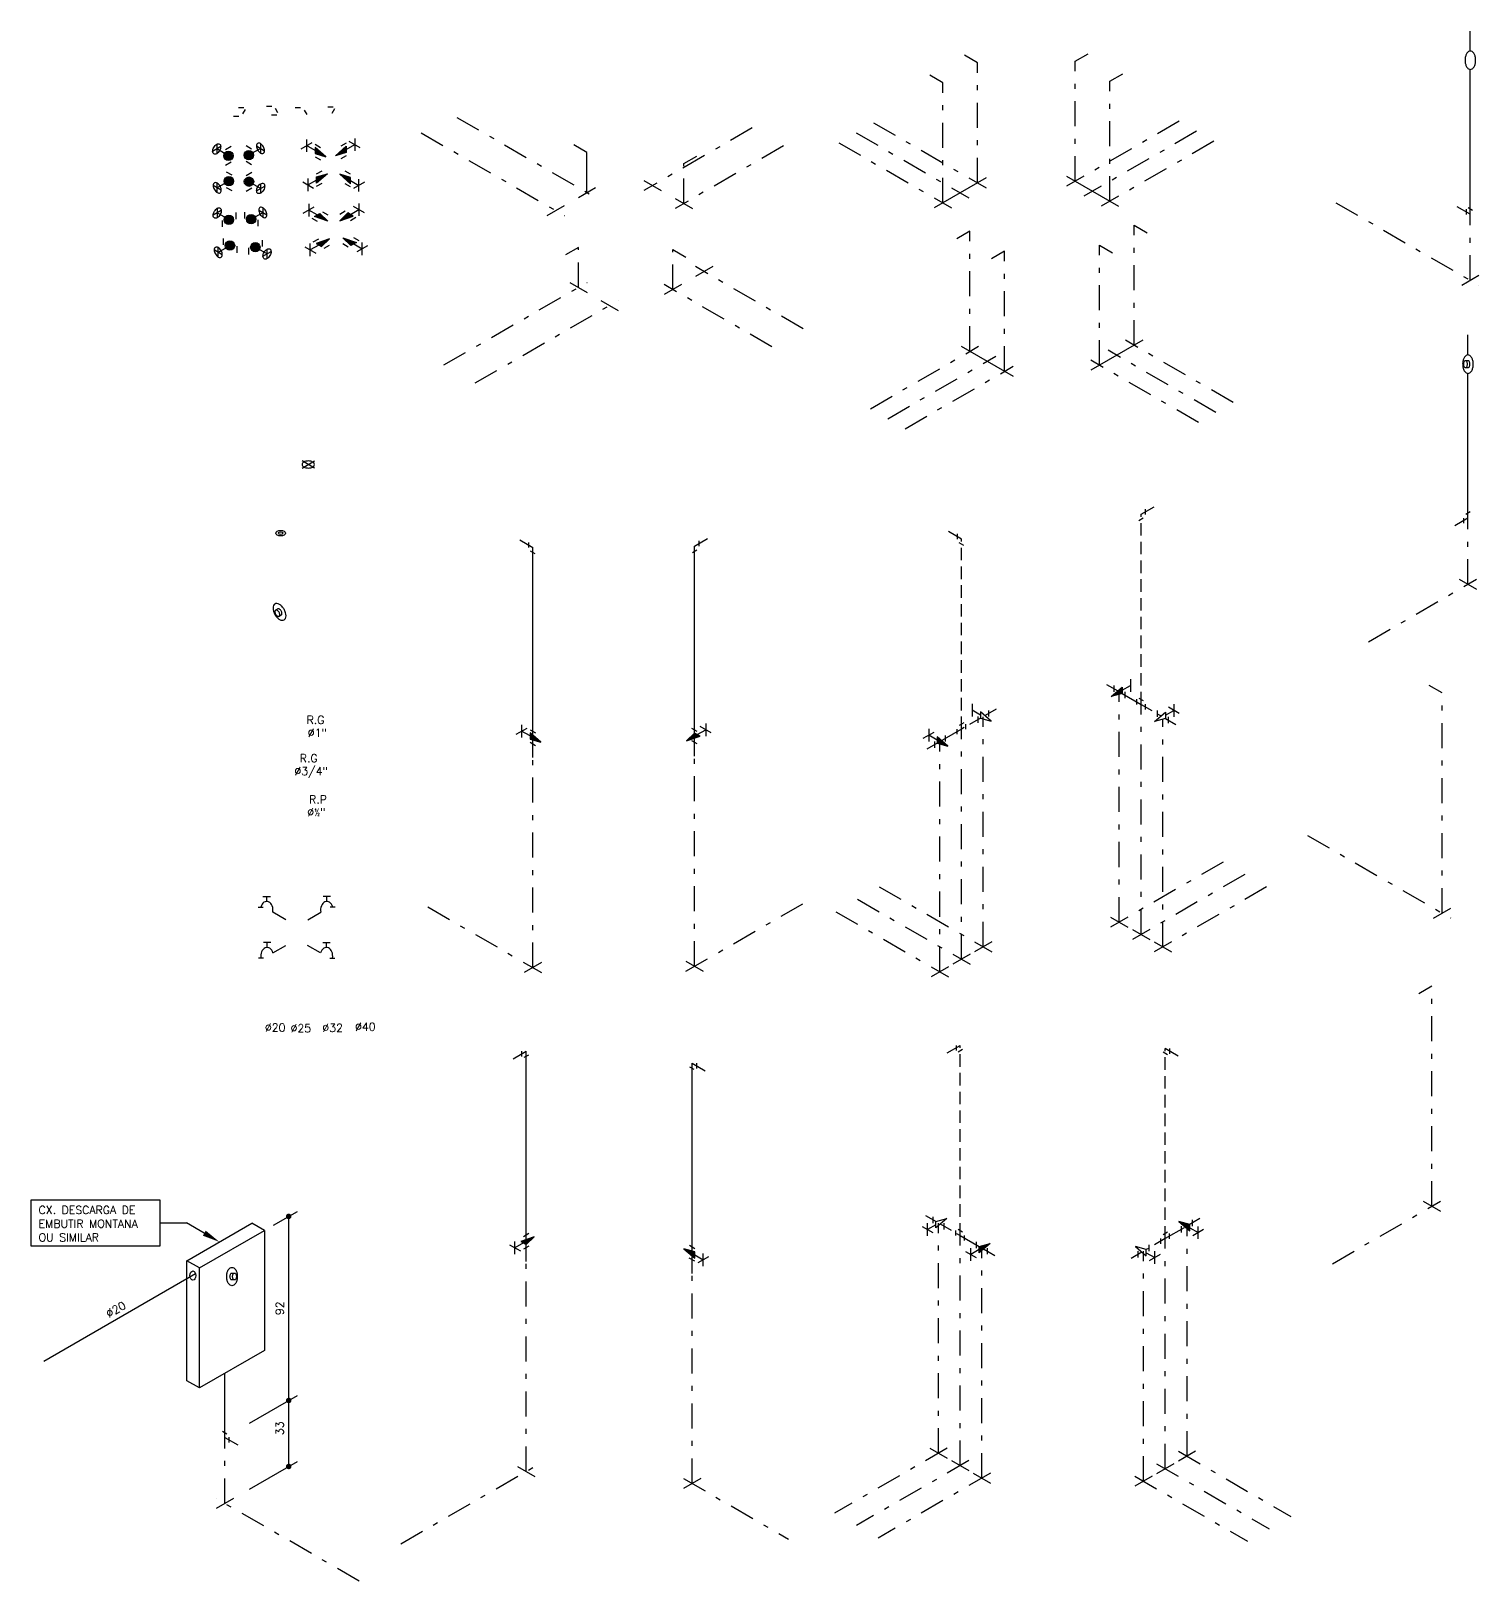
# Model space of a CAD drawing. Extents: x -33.7 to 26.1, y -23.6 to 9.2.
# Drawn here: x -33.65 to -4.71, y -21.79 to 9.2 of the extents above; entities that cross this region are included whole.
import ezdxf

# ---------------------------------------------------------------- set-up
doc = ezdxf.new("R2010")
doc.units = 0
doc.header["$MEASUREMENT"] = 0
doc.linetypes.add('DASHDOT', pattern=[1, 0.5, -0.25, 0, -0.25])
doc.linetypes.add('HIDDEN', pattern=[0.375, 0.25, -0.125])
doc.layers.get('0').update_dxf_attribs({"linetype": 'CONTINUOUS'})
for name, color, linetype in [('1', 1, 'CONTINUOUS'), ('2', 2, 'CONTINUOUS'), ('4', 4, 'CONTINUOUS'), ('5', 5, 'CONTINUOUS'), ('A-02', 2, 'CONTINUOUS'), ('A-03', 3, 'CONTINUOUS'), ('A-05', 5, 'CONTINUOUS'), ('S16', 2, 'CONTINUOUS')]:
    doc.layers.add(name, color=color, linetype=linetype)
doc.styles.add('S16', font='SIMPLEX.SHX', dxfattribs={"height": 0.16})

# ---------------------------------------------------------------- blocks, each defined once
blk = doc.blocks.new('AG18')
at = {"layer": 'A-03'}
for p, q in [((-0.034, 0.06), (-0.078, 0.034)), ((-0.009, -0.085), (0.035, -0.059))]:
    blk.add_line(p, q, dxfattribs=at)
for points in [[(-0.092, -0.053, 0.058752), (-0.047, -0.113, 0.072341), (0, -0.15, 0.106617), (0.054, -0.167, 0.156851), (0.092, -0.159, 0.156851), (0.118, -0.13, 0.106617), (0.13, -0.075, 0.072341), (0.121, -0.015, 0.058752), (0.092, 0.053, 0.058752), (0.047, 0.113, 0.072341), (0, 0.15, 0.106617), (-0.054, 0.167, 0.156851), (-0.092, 0.159, 0.156851), (-0.118, 0.13, 0.106617), (-0.13, 0.075, 0.072341), (-0.121, 0.015, 0.058752)], [(-0.078, -0.045, 0.058752), (-0.061, -0.067, 0.072341), (-0.043, -0.081, 0.106617), (-0.023, -0.088, 0.156851), (-0.009, -0.085, 0.156851), (0.001, -0.074, 0.106617), (0.005, -0.053, 0.072341), (0.002, -0.031, 0.058752), (-0.009, -0.005, 0.058752), (-0.026, 0.017, 0.072341), (-0.043, 0.031, 0.106617), (-0.063, 0.038, 0.156851), (-0.078, 0.035, 0.156851), (-0.088, 0.024, 0.106617), (-0.092, 0.003, 0.072341), (-0.089, -0.019, 0.058752)]]:
    blk.add_lwpolyline(points, format="xyb", close=True, dxfattribs=at)
blk.add_lwpolyline([(0.034, -0.06, 0.005411), (0.034, -0.06, 0.156851), (0.044, -0.049, 0.106617), (0.049, -0.028, 0.072341), (0.045, -0.006, 0.058752), (0.034, 0.02, 0.058752), (0.018, 0.042, 0.072341), (0, 0.056, 0.106617), (-0.02, 0.063, 0.156851), (-0.034, 0.06, 0.00888), (-0.035, 0.059, 0.106617)], format="xyb", dxfattribs=at)
blk = doc.blocks.new('AG17')
at = {"layer": 'A-02'}
for p, q in [((0.125, -0.072), (-0.125, 0.072)), ((-0.125, -0.072), (0.125, 0.072))]:
    blk.add_line(p, q, dxfattribs=at)
at = {"layer": 'A-03'}
blk.add_lwpolyline([(0, 0.071, 0.058752), (-0.049, 0.065, 0.072341), (-0.087, 0.05, 0.106617), (-0.115, 0.025, 0.156851), (-0.122, 0, 0.156851), (-0.115, -0.025, 0.106617), (-0.087, -0.05, 0.072341), (-0.049, -0.065, 0.058752), (0, -0.071, 0.058752), (0.049, -0.065, 0.072341), (0.087, -0.05, 0.106617), (0.115, -0.025, 0.156851), (0.122, 0, 0.156851), (0.115, 0.025, 0.106617), (0.087, 0.05, 0.072341), (0.049, 0.065, 0.058752)], format="xyb", close=True, dxfattribs=at)
blk = doc.blocks.new('VS1')
at = {"layer": '1', "linetype": 'DASHDOT'}
for p, q in [((1.818, 1.05), (-0.346, -0.2)), ((2.442, 0.69), (0.277, -0.56)), ((0.45, -0.46), (0.45, 0.34))]:
    blk.add_line(p, q, dxfattribs=at)
at = {"layer": '1'}
for p, q in [((-0.346, 0), (0, -0.2)), ((0.277, -0.36), (0.624, -0.56))]:
    blk.add_line(p, q, dxfattribs=at)
at = {"layer": '4'}
blk.add_line((0.45, 0.34), (0.71, 0.49), dxfattribs=at)
blk = doc.blocks.new('VS2')
at = {"layer": '1', "linetype": 'DASHDOT'}
for p, q in [((-1.804, 1.762), (0.97, 0.16)), ((-2.515, 1.452), (0.346, -0.2))]:
    blk.add_line(p, q, dxfattribs=at)
at = {"layer": '1'}
for p, q in [((0.797, 0.26), (0.797, 1.06)), ((0.624, 0.16), (0.97, 0.36)), ((0, -0.2), (0.346, 0))]:
    blk.add_line(p, q, dxfattribs=at)
at = {"layer": '4'}
blk.add_line((0.797, 1.06), (0.537, 1.21), dxfattribs=at)
blk = doc.blocks.new('VS4')
at = {"layer": '1', "linetype": 'DASHDOT'}
for p, q in [((-0.797, -0.26), (-0.797, 0.54)), ((1.806, -1.043), (-0.346, 0.2)), ((1.182, -1.403), (-0.97, -0.16))]:
    blk.add_line(p, q, dxfattribs=at)
at = {"layer": '1'}
for p, q in [((0, 0.2), (-0.346, 0)), ((-0.624, -0.16), (-0.97, -0.36))]:
    blk.add_line(p, q, dxfattribs=at)
at = {"layer": '4'}
blk.add_line((-0.797, 0.54), (-0.537, 0.39), dxfattribs=at)
blk = doc.blocks.new('VS3')
at = {"layer": '1', "linetype": 'DASHDOT'}
for p, q in [((-0.45, 0.46), (-0.45, 1.26)), ((-3.137, -1.091), (-0.277, 0.56)), ((-2.513, -1.451), (0.346, 0.2))]:
    blk.add_line(p, q, dxfattribs=at)
at = {"layer": '1'}
for p, q in [((-0.624, 0.56), (-0.277, 0.36)), ((0, 0.2), (0.346, 0))]:
    blk.add_line(p, q, dxfattribs=at)
at = {"layer": '4'}
blk.add_line((-0.45, 1.26), (-0.71, 1.11), dxfattribs=at)
blk = doc.blocks.new('PIA2')
at = {"layer": '1', "linetype": 'DASHDOT'}
for p, q in [((0.173, -0.1), (0.173, 4.3)), ((-2.515, 1.452), (0.346, -0.2))]:
    blk.add_line(p, q, dxfattribs=at)
at = {"layer": '1'}
blk.add_line((0, -0.2), (0.346, 0), dxfattribs=at)
at = {"layer": '4'}
blk.add_line((0.173, 4.3), (-0.087, 4.45), dxfattribs=at)
blk = doc.blocks.new('AG13')
at = {"layer": 'A-02', "color": 1}
blk.add_solid([(-0.099, -0.001), (-0.002, -0.057), (0.144, 0.083)], dxfattribs=at)
at = {"layer": 'A-03'}
for p, q in [((-0.162, 0.031), (-0.054, 0.094)), ((0.162, 0.094), (-0.108, 0)), ((0, -0.062), (0.162, 0.094)), ((-0.33, -0.066), (-0.114, -0.191)), ((-0.222, -0.253), (-0.222, -0.003)), ((-0.108, 0), (0, -0.062)), ((0.054, -0.094), (0.162, -0.031))]:
    blk.add_line(p, q, dxfattribs=at)
at = {"layer": 'A-05'}
blk.add_line((-0.054, -0.031), (-0.222, -0.128), dxfattribs=at)
blk = doc.blocks.new('CHF4')
at = {"layer": '1', "linetype": 'DASHDOT'}
for p, q in [((-0.173, 0.1), (-0.173, 4.3)), ((-0.346, 0.2), (1.754, -1.013)), ((0, 0.2), (-0.346, 0))]:
    blk.add_line(p, q, dxfattribs=at)
at = {"layer": '4'}
for p, q in [((-0.173, 4.3), (-0.173, 8.5)), ((-0.173, 8.5), (0.087, 8.35))]:
    blk.add_line(p, q, dxfattribs=at)
at = {"layer": 'A-03'}
for p, q in [((-0.128, 8.374), (-0.218, 8.426)), ((-0.087, 8.502), (-0.087, 8.398))]:
    blk.add_line(p, q, dxfattribs=at)
at = {"layer": '4', "rotation": 120.0000514290816}
blk.add_blockref('AG13', (-0.173, 4.7), dxfattribs=at)
blk = doc.blocks.new('CHF1')
at = {"layer": '1', "linetype": 'DASHDOT'}
for p, q in [((-0.173, -0.1), (-0.173, 4.1)), ((-0.346, -0.2), (1.989, 1.148))]:
    blk.add_line(p, q, dxfattribs=at)
at = {"layer": '1'}
blk.add_line((-0.346, 0), (0, -0.2), dxfattribs=at)
at = {"layer": '4'}
for p, q in [((-0.173, 8.3), (0.087, 8.45)), ((-0.173, 4.1), (-0.173, 8.3))]:
    blk.add_line(p, q, dxfattribs=at)
at = {"layer": 'A-02', "color": 1}
blk.add_solid([(-0.074, 4.501), (-0.171, 4.557), (-0.318, 4.417)], dxfattribs=at)
at = {"layer": 'A-03'}
for p, q in [((-0.087, 8.402), (-0.087, 8.298)), ((-0.218, 8.174), (-0.128, 8.226)), ((-0.119, 4.594), (-0.227, 4.656)), ((0.157, 4.566), (-0.059, 4.691)), ((0.049, 4.753), (0.049, 4.503)), ((-0.173, 4.562), (-0.336, 4.406)), ((-0.336, 4.406), (-0.065, 4.5)), ((-0.119, 4.344), (-0.227, 4.406)), ((-0.065, 4.5), (-0.173, 4.562))]:
    blk.add_line(p, q, dxfattribs=at)
at = {"layer": 'A-05'}
blk.add_line((-0.119, 4.531), (0.049, 4.628), dxfattribs=at)
blk = doc.blocks.new('V3')
at = {"layer": '1', "linetype": 'DASHDOT'}
for p, q in [((0.173, 0.1), (0.173, 1.42)), ((-1.815, -1.048), (0.346, 0.2))]:
    blk.add_line(p, q, dxfattribs=at)
at = {"layer": '1'}
blk.add_line((0, 0.2), (0.346, 0), dxfattribs=at)
at = {"layer": '4'}
for p, q in [((0.173, 4.684), (0.173, 5.084)), ((0.173, 1.42), (0.173, 4.316)), ((0.173, 1.42), (-0.087, 1.27))]:
    blk.add_line(p, q, dxfattribs=at)
at = {"layer": 'A-03'}
for p, q in [((0.087, 1.318), (0.087, 1.422)), ((0.218, 1.546), (0.128, 1.494))]:
    blk.add_line(p, q, dxfattribs=at)
at = {"layer": '4', "rotation": 330.0001414299807}
blk.add_blockref('AG18', (0.173, 4.5), dxfattribs=at)
blk = doc.blocks.new('V2')
at = {"layer": '1', "linetype": 'DASHDOT'}
for p, q in [((-2.515, 1.452), (0.346, -0.2)), ((0.173, -0.1), (0.173, 1.22))]:
    blk.add_line(p, q, dxfattribs=at)
at = {"layer": '1'}
blk.add_line((0, -0.2), (0.346, 0), dxfattribs=at)
at = {"layer": '4'}
for p, q in [((0.173, 4.484), (0.173, 4.884)), ((0.173, 1.22), (0.173, 4.116)), ((0.173, 1.22), (-0.087, 1.37))]:
    blk.add_line(p, q, dxfattribs=at)
at = {"layer": 'A-03'}
for p, q in [((0.087, 1.322), (0.087, 1.218)), ((0.218, 1.294), (0.128, 1.346))]:
    blk.add_line(p, q, dxfattribs=at)
blk.add_lwpolyline([(0.067, 4.3, 0.058752), (0.076, 4.226, 0.072341), (0.098, 4.17, 0.106617), (0.136, 4.128, 0.156851), (0.173, 4.116, 0.156851), (0.21, 4.128, 0.106617), (0.248, 4.17, 0.072341), (0.271, 4.226, 0.058752), (0.279, 4.3, 0.058752), (0.271, 4.374, 0.072341), (0.248, 4.43, 0.106617), (0.21, 4.472, 0.156851), (0.173, 4.484, 0.156851), (0.136, 4.472, 0.106617), (0.098, 4.43, 0.072341), (0.076, 4.374, 0.058752)], format="xyb", close=True, dxfattribs=at)
blk = doc.blocks.new('CHF3')
at = {"layer": '1', "linetype": 'DASHDOT'}
for p, q in [((0.173, 0.1), (0.173, 4.3)), ((-2.332, -1.346), (0.346, 0.2))]:
    blk.add_line(p, q, dxfattribs=at)
at = {"layer": '1'}
blk.add_line((0, 0.2), (0.346, 0), dxfattribs=at)
at = {"layer": '4'}
for p in [(-0.087, 8.35), (0.173, 4.3)]:
    blk.add_line(p, (0.173, 8.5), dxfattribs=at)
at = {"layer": 'A-02', "color": 1}
blk.add_solid([(0.074, 4.699), (0.171, 4.643), (0.318, 4.783)], dxfattribs=at)
at = {"layer": 'A-03'}
for p, q in [((0.087, 8.398), (0.087, 8.502)), ((0.218, 8.426), (0.128, 8.374)), ((-0.049, 4.447), (-0.049, 4.697)), ((0.336, 4.794), (0.065, 4.7)), ((0.065, 4.7), (0.173, 4.638)), ((0.227, 4.856), (0.119, 4.794)), ((0.173, 4.638), (0.336, 4.794)), ((-0.157, 4.634), (0.059, 4.509)), ((0.227, 4.606), (0.119, 4.544))]:
    blk.add_line(p, q, dxfattribs=at)
at = {"layer": 'A-05'}
blk.add_line((0.119, 4.669), (-0.049, 4.572), dxfattribs=at)
blk = doc.blocks.new('CHF2')
at = {"layer": '1', "linetype": 'DASHDOT'}
for p, q in [((0.173, -0.1), (0.173, 4.1)), ((-1.927, 1.113), (0.346, -0.2)), ((0.346, 0), (0, -0.2))]:
    blk.add_line(p, q, dxfattribs=at)
at = {"layer": '4'}
for p in [(-0.087, 8.45), (0.173, 4.1)]:
    blk.add_line(p, (0.173, 8.3), dxfattribs=at)
at = {"layer": 'A-03'}
for p, q in [((0.087, 8.402), (0.087, 8.298)), ((0.218, 8.174), (0.128, 8.226))]:
    blk.add_line(p, q, dxfattribs=at)
at = {"layer": '4', "rotation": 300.0001285727042}
blk.add_blockref('AG13', (0.173, 4.5), dxfattribs=at)
blk = doc.blocks.new('AG10')
at = {"layer": 'A-03'}
for p, q in [((-0.087, 0.102), (-0.087, -0.002)), ((0.045, 0.074), (-0.045, 0.126)), ((0.045, -0.126), (-0.045, -0.074))]:
    blk.add_line(p, q, dxfattribs=at)
blk = doc.blocks.new('CH4')
at = {"layer": '1', "linetype": 'DASHDOT'}
for p, q in [((-0.173, 0.1), (-0.173, 4.7)), ((0.261, 0.348), (0.261, 4.948)), ((-0.606, -0.15), (-0.606, 4.45)), ((0.088, 0.448), (2.339, -0.852)), ((-0.346, 0.2), (1.905, -1.1)), ((-0.779, -0.05), (1.472, -1.35))]:
    blk.add_line(p, q, dxfattribs=at)
at = {"layer": '1'}
for p, q in [((0.434, 0.448), (0.088, 0.248)), ((0, 0.2), (-0.346, 0)), ((-0.433, -0.05), (-0.779, -0.25))]:
    blk.add_line(p, q, dxfattribs=at)
at = {"layer": '4', "linetype": 'HIDDEN'}
for p, q in [((-0.173, 4.7), (-0.173, 8.5)), ((-0.173, 4.7), (-0.552, 4.481)), ((-0.639, 4.431), (-0.866, 4.3))]:
    blk.add_line(p, q, dxfattribs=at)
at = {"layer": '4'}
for p, q in [((0.087, 8.35), (-0.173, 8.5)), ((0.52, 5.1), (0.292, 4.969)), ((0.206, 4.919), (-0.173, 4.7))]:
    blk.add_line(p, q, dxfattribs=at)
at = {"layer": 'A-02', "color": 1}
blk.add_solid([(0.311, 4.863), (0.311, 4.975), (0.116, 5.032)], dxfattribs=at)
at = {"layer": 'A-03'}
for p, q in [((-0.128, 8.374), (-0.218, 8.426)), ((-0.087, 8.502), (-0.087, 8.398)), ((0.315, 4.98), (0.098, 5.042)), ((0.098, 5.042), (0.315, 4.855)), ((0.315, 4.855), (0.315, 4.98)), ((0.369, 4.948), (0.369, 5.073)), ((0.153, 4.823), (0.153, 4.948)), ((0.591, 4.883), (0.375, 4.758)), ((0.483, 4.695), (0.483, 4.945)), ((-0.552, 4.481), (-0.769, 4.544)), ((-0.769, 4.544), (-0.552, 4.356)), ((-0.714, 4.325), (-0.714, 4.45)), ((-0.552, 4.356), (-0.552, 4.481)), ((-0.498, 4.45), (-0.498, 4.575)), ((-0.276, 4.384), (-0.493, 4.259)), ((-0.384, 4.197), (-0.384, 4.447))]:
    blk.add_line(p, q, dxfattribs=at)
at = {"layer": 'A-05'}
for p, q in [((0.315, 4.917), (0.483, 4.82)), ((-0.552, 4.419), (-0.384, 4.322))]:
    blk.add_line(p, q, dxfattribs=at)
at = {"layer": '4', "rotation": 300.0001285726963}
blk.add_blockref('AG10', (-0.173, 4.7), dxfattribs=at)
blk = doc.blocks.new('CH3')
at = {"layer": '1', "linetype": 'DASHDOT'}
for p, q in [((-0.261, 0.348), (-0.261, 4.948)), ((0.173, 0.1), (0.173, 4.7)), ((0.606, -0.15), (0.606, 4.45)), ((-0.088, 0.448), (-2.339, -0.852)), ((0.346, 0.2), (-1.905, -1.1)), ((0.779, -0.05), (-1.472, -1.35))]:
    blk.add_line(p, q, dxfattribs=at)
at = {"layer": '1'}
for p, q in [((-0.434, 0.448), (-0.088, 0.248)), ((0, 0.2), (0.346, 0)), ((0.433, -0.05), (0.779, -0.25))]:
    blk.add_line(p, q, dxfattribs=at)
at = {"layer": '4'}
for p, q in [((-0.087, 8.35), (0.173, 8.5)), ((-0.52, 5.1), (-0.312, 4.98)), ((0.173, 4.7), (0.552, 4.481)), ((0.639, 4.431), (0.866, 4.3))]:
    blk.add_line(p, q, dxfattribs=at)
at = {"layer": '4', "linetype": 'HIDDEN'}
for p, q in [((0.173, 4.7), (0.173, 8.5)), ((-0.227, 4.931), (0.173, 4.7))]:
    blk.add_line(p, q, dxfattribs=at)
at = {"layer": 'A-02', "color": 1}
blk.add_solid([(0.556, 4.365), (0.556, 4.477), (0.751, 4.533)], dxfattribs=at)
at = {"layer": 'A-03'}
for p, q in [((0.087, 8.502), (0.087, 8.398)), ((0.128, 8.374), (0.218, 8.426)), ((-0.369, 4.948), (-0.369, 5.073)), ((-0.315, 4.98), (-0.098, 5.042)), ((-0.098, 5.042), (-0.315, 4.855)), ((-0.315, 4.855), (-0.315, 4.98)), ((-0.591, 4.883), (-0.375, 4.758)), ((-0.483, 4.695), (-0.483, 4.945)), ((-0.153, 4.823), (-0.153, 4.948)), ((0.276, 4.384), (0.493, 4.259)), ((0.384, 4.197), (0.384, 4.447)), ((0.498, 4.45), (0.498, 4.575)), ((0.552, 4.481), (0.769, 4.544)), ((0.769, 4.544), (0.552, 4.356)), ((0.552, 4.356), (0.552, 4.481)), ((0.714, 4.325), (0.714, 4.45))]:
    blk.add_line(p, q, dxfattribs=at)
at = {"layer": 'A-05'}
for p, q in [((-0.315, 4.917), (-0.483, 4.82)), ((0.552, 4.419), (0.384, 4.322))]:
    blk.add_line(p, q, dxfattribs=at)
at = {"layer": '4', "xscale": -1, "rotation": 59.99987142730377}
blk.add_blockref('AG10', (0.173, 4.7), dxfattribs=at)
blk = doc.blocks.new('CH2')
at = {"layer": '1', "linetype": 'DASHDOT'}
for p, q in [((0.607, 0.148), (0.607, 4.748)), ((0.173, -0.1), (0.173, 4.5)), ((-0.26, -0.35), (-0.26, 4.25)), ((-1.471, 1.348), (0.78, 0.048)), ((-1.905, 1.1), (0.346, -0.2)), ((-2.338, 0.85), (-0.087, -0.45))]:
    blk.add_line(p, q, dxfattribs=at)
at = {"layer": '1'}
for p, q in [((0.346, 0), (0, -0.2)), ((0.78, 0.248), (0.434, 0.048)), ((-0.087, -0.25), (-0.433, -0.45))]:
    blk.add_line(p, q, dxfattribs=at)
at = {"layer": '4'}
for p, q in [((0.173, 8.3), (-0.087, 8.45)), ((0.173, 4.5), (-0.52, 4.1))]:
    blk.add_line(p, q, dxfattribs=at)
at = {"layer": '4', "linetype": 'HIDDEN'}
for p, q in [((0.173, 4.5), (0.173, 8.3)), ((0.552, 4.719), (0.173, 4.5)), ((0.866, 4.9), (0.639, 4.769))]:
    blk.add_line(p, q, dxfattribs=at)
at = {"layer": 'A-02', "color": 1}
blk.add_solid([(-0.31, 4.335), (-0.31, 4.223), (-0.116, 4.167)], dxfattribs=at)
at = {"layer": 'A-03'}
for p, q in [((0.087, 8.402), (0.087, 8.298)), ((0.218, 8.174), (0.128, 8.226)), ((0.384, 5.003), (0.384, 4.753)), ((0.498, 4.75), (0.498, 4.625)), ((0.769, 4.656), (0.552, 4.844)), ((0.552, 4.844), (0.552, 4.719)), ((0.552, 4.719), (0.769, 4.656)), ((0.714, 4.875), (0.714, 4.75)), ((-0.59, 4.316), (-0.374, 4.441)), ((-0.482, 4.503), (-0.482, 4.253)), ((-0.314, 4.344), (-0.314, 4.219)), ((-0.097, 4.156), (-0.314, 4.344)), ((-0.152, 4.375), (-0.152, 4.25)), ((-0.368, 4.25), (-0.368, 4.125)), ((-0.314, 4.219), (-0.097, 4.156))]:
    blk.add_line(p, q, dxfattribs=at)
at = {"layer": 'A-05'}
for p, q in [((0.552, 4.781), (0.384, 4.878)), ((-0.314, 4.281), (-0.482, 4.378))]:
    blk.add_line(p, q, dxfattribs=at)
at = {"layer": '4', "rotation": 300.0001285726963}
blk.add_blockref('AG10', (0.173, 4.5), dxfattribs=at)
blk = doc.blocks.new('CH1')
at = {"layer": '1', "linetype": 'DASHDOT'}
for p, q in [((-0.607, 0.148), (-0.607, 4.748)), ((-0.173, -0.1), (-0.173, 4.5)), ((0.26, -0.35), (0.26, 4.203)), ((1.471, 1.348), (-0.78, 0.048)), ((1.905, 1.1), (-0.346, -0.2)), ((2.338, 0.85), (0.087, -0.45))]:
    blk.add_line(p, q, dxfattribs=at)
at = {"layer": '1'}
for p, q in [((-0.78, 0.248), (-0.434, 0.048)), ((-0.346, 0), (0, -0.2)), ((0.087, -0.25), (0.433, -0.45))]:
    blk.add_line(p, q, dxfattribs=at)
at = {"layer": '4'}
for p, q in [((-0.173, 8.3), (0.087, 8.45)), ((-0.866, 4.9), (-0.639, 4.769)), ((-0.552, 4.719), (-0.173, 4.5)), ((0.314, 4.219), (0.52, 4.1))]:
    blk.add_line(p, q, dxfattribs=at)
at = {"layer": '4', "linetype": 'HIDDEN'}
for q in [(-0.173, 8.3), (0.227, 4.269)]:
    blk.add_line((-0.173, 4.5), q, dxfattribs=at)
at = {"layer": 'A-02', "color": 1}
blk.add_solid([(-0.556, 4.835), (-0.556, 4.723), (-0.751, 4.667)], dxfattribs=at)
at = {"layer": 'A-03'}
for p, q in [((-0.087, 8.402), (-0.087, 8.298)), ((-0.218, 8.174), (-0.128, 8.226)), ((-0.384, 5.003), (-0.384, 4.753)), ((-0.769, 4.656), (-0.552, 4.844)), ((-0.552, 4.719), (-0.769, 4.656)), ((-0.714, 4.875), (-0.714, 4.75)), ((-0.552, 4.844), (-0.552, 4.719)), ((-0.498, 4.75), (-0.498, 4.625)), ((0.097, 4.156), (0.314, 4.344)), ((0.152, 4.375), (0.152, 4.25)), ((0.314, 4.344), (0.314, 4.219)), ((0.59, 4.316), (0.374, 4.441)), ((0.482, 4.503), (0.482, 4.253)), ((0.314, 4.219), (0.097, 4.156)), ((0.368, 4.25), (0.368, 4.125))]:
    blk.add_line(p, q, dxfattribs=at)
at = {"layer": 'A-05'}
for p, q in [((-0.552, 4.781), (-0.384, 4.878)), ((0.314, 4.281), (0.482, 4.378))]:
    blk.add_line(p, q, dxfattribs=at)
at = {"layer": '4', "xscale": -1, "rotation": 59.99987142730377}
blk.add_blockref('AG10', (-0.173, 4.5), dxfattribs=at)
blk = doc.blocks.new('FL')
at = {"layer": '2', "extrusion": (0, 0.816497, 0.57735)}
for radius in [0.0968, 0.0442]:
    blk.add_circle((0, 0), radius, dxfattribs=at)
blk = doc.blocks.new('R1')
at = {"layer": 'S16', "style": 'S16'}
for s, p in [('R.G', (-0.191, 0.063)), ('%%c3/4"', (-0.299, -0.193))]:
    blk.add_text(s, height=0.16, dxfattribs=at).set_placement(p)
blk = doc.blocks.new('R2')
at = {"layer": 'S16', "style": 'S16'}
for s, p in [('R.P', (-0.153, 0.055)), ('%%c½"', (-0.192, -0.201))]:
    blk.add_text(s, height=0.16, dxfattribs=at).set_placement(p)
blk = doc.blocks.new('RG1')
at = {"layer": 'A-03'}
for p, q in [((-0.056, 0.189), (0.056, 0.124)), ((0.153, 0.182), (0.315, 0.088)), ((0.234, 0.229), (0.234, 0.041)), ((-0.056, -0.124), (0.056, -0.189))]:
    blk.add_line(p, q, dxfattribs=at)
at = {"layer": 'A-03', "color": 1, "const_width": 0.0844}
blk.add_lwpolyline([(-0.042, 0, 1), (0.042, 0, 1)], format="xyb", close=True, dxfattribs=at)
at = {"layer": 'A-03'}
blk.add_lwpolyline([(0.291, 0.168, 0.058752), (0.263, 0.205, 0.072341), (0.234, 0.229, 0.106617), (0.2, 0.24, 0.156851), (0.176, 0.234, 0.156851), (0.16, 0.216, 0.106617), (0.153, 0.182, 0.072341), (0.158, 0.144, 0.058752), (0.176, 0.102, 0.058752), (0.204, 0.065, 0.072341), (0.234, 0.041, 0.106617), (0.267, 0.03, 0.156851), (0.291, 0.036, 0.156851), (0.307, 0.054, 0.106617), (0.315, 0.088, 0.072341), (0.309, 0.125, 0.058752)], format="xyb", close=True, dxfattribs=at)
blk.add_circle((0, 0), 0.0938, dxfattribs=at)
at = {"layer": 'A-05'}
blk.add_line((0.063, 0.036), (0.234, 0.135), dxfattribs=at)
blk = doc.blocks.new('RG2')
at = {"layer": 'A-03'}
for p, q in [((-0.153, 0.182), (-0.315, 0.088)), ((-0.234, 0.229), (-0.234, 0.041)), ((-0.056, 0.124), (0.056, 0.189)), ((-0.056, -0.189), (0.056, -0.124))]:
    blk.add_line(p, q, dxfattribs=at)
blk.add_lwpolyline([(-0.291, 0.168, -0.058752), (-0.263, 0.205, -0.072341), (-0.234, 0.229, -0.106617), (-0.2, 0.24, -0.156851), (-0.176, 0.234, -0.156851), (-0.16, 0.216, -0.106617), (-0.153, 0.182, -0.072341), (-0.158, 0.144, -0.058752), (-0.176, 0.102, -0.058752), (-0.204, 0.065, -0.072341), (-0.234, 0.041, -0.106617), (-0.267, 0.03, -0.156851), (-0.291, 0.036, -0.156851), (-0.307, 0.054, -0.106617), (-0.315, 0.088, -0.072341), (-0.309, 0.125, -0.058752)], format="xyb", close=True, dxfattribs=at)
at = {"layer": 'A-03', "color": 1, "const_width": 0.0844}
blk.add_lwpolyline([(-0.042, 0, 1), (0.042, 0, 1)], format="xyb", close=True, dxfattribs=at)
at = {"layer": 'A-03'}
blk.add_circle((0, 0), 0.0938, dxfattribs=at)
at = {"layer": 'A-05'}
blk.add_line((-0.063, 0.036), (-0.234, 0.135), dxfattribs=at)
blk = doc.blocks.new('RG3')
at = {"layer": 'A-03'}
for p, q in [((-0.056, 0.189), (0.056, 0.124)), ((-0.153, -0.182), (-0.315, -0.088)), ((-0.234, -0.229), (-0.234, -0.041)), ((-0.056, -0.124), (0.056, -0.189))]:
    blk.add_line(p, q, dxfattribs=at)
at = {"layer": 'A-03', "color": 1, "const_width": 0.0844}
blk.add_lwpolyline([(-0.042, 0, 1), (0.042, 0, 1)], format="xyb", close=True, dxfattribs=at)
at = {"layer": 'A-03'}
blk.add_lwpolyline([(-0.291, -0.168, 0.058752), (-0.263, -0.205, 0.072341), (-0.234, -0.229, 0.106617), (-0.2, -0.24, 0.156851), (-0.176, -0.234, 0.156851), (-0.16, -0.216, 0.106617), (-0.153, -0.182, 0.072341), (-0.158, -0.144, 0.058752), (-0.176, -0.102, 0.058752), (-0.204, -0.065, 0.072341), (-0.234, -0.041, 0.106617), (-0.267, -0.03, 0.156851), (-0.291, -0.036, 0.156851), (-0.307, -0.054, 0.106617), (-0.315, -0.088, 0.072341), (-0.309, -0.125, 0.058752)], format="xyb", close=True, dxfattribs=at)
blk.add_circle((0, 0), 0.0938, dxfattribs=at)
at = {"layer": 'A-05'}
blk.add_line((-0.063, -0.036), (-0.234, -0.135), dxfattribs=at)
blk = doc.blocks.new('RG4')
at = {"layer": 'A-03'}
for p, q in [((-0.056, 0.124), (0.056, 0.189)), ((-0.056, -0.189), (0.056, -0.124)), ((0.153, -0.182), (0.315, -0.088)), ((0.234, -0.229), (0.234, -0.041))]:
    blk.add_line(p, q, dxfattribs=at)
at = {"layer": 'A-03', "color": 1, "const_width": 0.0844}
blk.add_lwpolyline([(-0.042, 0, 1), (0.042, 0, 1)], format="xyb", close=True, dxfattribs=at)
at = {"layer": 'A-03'}
blk.add_lwpolyline([(0.291, -0.168, -0.058752), (0.263, -0.205, -0.072341), (0.234, -0.229, -0.106617), (0.2, -0.24, -0.156851), (0.176, -0.234, -0.156851), (0.16, -0.216, -0.106617), (0.153, -0.182, -0.072341), (0.158, -0.144, -0.058752), (0.176, -0.102, -0.058752), (0.204, -0.065, -0.072341), (0.234, -0.041, -0.106617), (0.267, -0.03, -0.156851), (0.291, -0.036, -0.156851), (0.307, -0.054, -0.106617), (0.315, -0.088, -0.072341), (0.309, -0.125, -0.058752)], format="xyb", close=True, dxfattribs=at)
blk.add_circle((0, 0), 0.0938, dxfattribs=at)
at = {"layer": 'A-05'}
blk.add_line((0.063, -0.036), (0.234, -0.135), dxfattribs=at)
blk = doc.blocks.new('RG5')
at = {"layer": 'A-03'}
for p, q in [((-0.135, 0.143), (-0.135, 0.013)), ((0.153, 0.182), (0.315, 0.088)), ((0.234, 0.229), (0.234, 0.041)), ((0.135, -0.013), (0.135, -0.143))]:
    blk.add_line(p, q, dxfattribs=at)
at = {"layer": 'A-03', "color": 1, "const_width": 0.0844}
blk.add_lwpolyline([(0.042, 0, -1), (-0.042, 0, -1)], format="xyb", close=True, dxfattribs=at)
at = {"layer": 'A-03'}
blk.add_lwpolyline([(0.291, 0.168, 0.058752), (0.263, 0.205, 0.072341), (0.234, 0.229, 0.106617), (0.2, 0.24, 0.156851), (0.176, 0.234, 0.156851), (0.16, 0.216, 0.106617), (0.153, 0.182, 0.072341), (0.158, 0.144, 0.058752), (0.176, 0.102, 0.058752), (0.204, 0.065, 0.072341), (0.234, 0.041, 0.106617), (0.267, 0.03, 0.156851), (0.291, 0.036, 0.156851), (0.307, 0.054, 0.106617), (0.315, 0.088, 0.072341), (0.309, 0.125, 0.058752)], format="xyb", close=True, dxfattribs=at)
blk.add_circle((0, 0), 0.0938, dxfattribs=at)
at = {"layer": 'A-05'}
blk.add_line((0.063, 0.036), (0.234, 0.135), dxfattribs=at)
blk = doc.blocks.new('RG6')
at = {"layer": 'A-03'}
for p, q in [((-0.153, 0.182), (-0.315, 0.088)), ((-0.234, 0.229), (-0.234, 0.041)), ((0.135, 0.143), (0.135, 0.013)), ((-0.135, -0.013), (-0.135, -0.143))]:
    blk.add_line(p, q, dxfattribs=at)
blk.add_lwpolyline([(-0.291, 0.168, -0.058752), (-0.263, 0.205, -0.072341), (-0.234, 0.229, -0.106617), (-0.2, 0.24, -0.156851), (-0.176, 0.234, -0.156851), (-0.16, 0.216, -0.106617), (-0.153, 0.182, -0.072341), (-0.158, 0.144, -0.058752), (-0.176, 0.102, -0.058752), (-0.204, 0.065, -0.072341), (-0.234, 0.041, -0.106617), (-0.267, 0.03, -0.156851), (-0.291, 0.036, -0.156851), (-0.307, 0.054, -0.106617), (-0.315, 0.088, -0.072341), (-0.309, 0.125, -0.058752)], format="xyb", close=True, dxfattribs=at)
at = {"layer": 'A-03', "color": 1, "const_width": 0.0844}
blk.add_lwpolyline([(0.042, 0, -1), (-0.042, 0, -1)], format="xyb", close=True, dxfattribs=at)
at = {"layer": 'A-03'}
blk.add_circle((0, 0), 0.0938, dxfattribs=at)
at = {"layer": 'A-05'}
blk.add_line((-0.063, 0.036), (-0.234, 0.135), dxfattribs=at)
blk = doc.blocks.new('RG7')
at = {"layer": 'A-03'}
for p, q in [((-0.135, 0.143), (-0.135, 0.013)), ((-0.153, -0.182), (-0.315, -0.088)), ((-0.234, -0.229), (-0.234, -0.041)), ((0.135, -0.013), (0.135, -0.143))]:
    blk.add_line(p, q, dxfattribs=at)
at = {"layer": 'A-03', "color": 1, "const_width": 0.0844}
blk.add_lwpolyline([(0.042, 0, -1), (-0.042, 0, -1)], format="xyb", close=True, dxfattribs=at)
at = {"layer": 'A-03'}
blk.add_lwpolyline([(-0.291, -0.168, 0.058752), (-0.263, -0.205, 0.072341), (-0.234, -0.229, 0.106617), (-0.2, -0.24, 0.156851), (-0.176, -0.234, 0.156851), (-0.16, -0.216, 0.106617), (-0.153, -0.182, 0.072341), (-0.158, -0.144, 0.058752), (-0.176, -0.102, 0.058752), (-0.204, -0.065, 0.072341), (-0.234, -0.041, 0.106617), (-0.267, -0.03, 0.156851), (-0.291, -0.036, 0.156851), (-0.307, -0.054, 0.106617), (-0.315, -0.088, 0.072341), (-0.309, -0.125, 0.058752)], format="xyb", close=True, dxfattribs=at)
blk.add_circle((0, 0), 0.0938, dxfattribs=at)
at = {"layer": 'A-05'}
blk.add_line((-0.063, -0.036), (-0.234, -0.135), dxfattribs=at)
blk = doc.blocks.new('RG8')
at = {"layer": 'A-03'}
for p, q in [((0.135, 0.143), (0.135, 0.013)), ((-0.135, -0.013), (-0.135, -0.143)), ((0.153, -0.182), (0.315, -0.088)), ((0.234, -0.229), (0.234, -0.041))]:
    blk.add_line(p, q, dxfattribs=at)
at = {"layer": 'A-03', "color": 1, "const_width": 0.0844}
blk.add_lwpolyline([(0.042, 0, -1), (-0.042, 0, -1)], format="xyb", close=True, dxfattribs=at)
at = {"layer": 'A-03'}
blk.add_lwpolyline([(0.291, -0.168, -0.058752), (0.263, -0.205, -0.072341), (0.234, -0.229, -0.106617), (0.2, -0.24, -0.156851), (0.176, -0.234, -0.156851), (0.16, -0.216, -0.106617), (0.153, -0.182, -0.072341), (0.158, -0.144, -0.058752), (0.176, -0.102, -0.058752), (0.204, -0.065, -0.072341), (0.234, -0.041, -0.106617), (0.267, -0.03, -0.156851), (0.291, -0.036, -0.156851), (0.307, -0.054, -0.106617), (0.315, -0.088, -0.072341), (0.309, -0.125, -0.058752)], format="xyb", close=True, dxfattribs=at)
blk.add_circle((0, 0), 0.0938, dxfattribs=at)
at = {"layer": 'A-05'}
blk.add_line((0.063, -0.036), (0.234, -0.135), dxfattribs=at)
blk = doc.blocks.new('RP1')
at = {"layer": 'A-02', "color": 1}
blk.add_solid([(0.051, 0.085), (0.051, -0.027), (-0.144, -0.083)], dxfattribs=at)
at = {"layer": 'A-03'}
for p, q in [((-0.162, -0.094), (0.054, 0.094)), ((0.054, 0.156), (-0.054, 0.094)), ((0.054, 0.094), (0.054, -0.031)), ((0.33, 0.066), (0.114, 0.191)), ((0.222, 0.253), (0.222, 0.003)), ((0.054, -0.031), (-0.162, -0.094)), ((0.054, -0.094), (-0.054, -0.156))]:
    blk.add_line(p, q, dxfattribs=at)
at = {"layer": 'A-05'}
blk.add_line((0.054, 0.031), (0.222, 0.128), dxfattribs=at)
blk = doc.blocks.new('RP2')
at = {"layer": 'A-02', "color": 1}
blk.add_solid([(-0.051, 0.085), (-0.051, -0.027), (0.144, -0.083)], dxfattribs=at)
at = {"layer": 'A-03'}
for p, q in [((-0.33, 0.066), (-0.114, 0.191)), ((-0.222, 0.253), (-0.222, 0.003)), ((-0.054, 0.156), (0.054, 0.094)), ((-0.054, 0.094), (-0.054, -0.031)), ((0.162, -0.094), (-0.054, 0.094)), ((-0.054, -0.031), (0.162, -0.094)), ((-0.054, -0.094), (0.054, -0.156))]:
    blk.add_line(p, q, dxfattribs=at)
at = {"layer": 'A-05'}
blk.add_line((-0.054, 0.031), (-0.222, 0.128), dxfattribs=at)
blk = doc.blocks.new('RP3')
at = {"layer": 'A-02', "color": 1}
blk.add_solid([(-0.051, -0.085), (-0.051, 0.027), (0.144, 0.083)], dxfattribs=at)
at = {"layer": 'A-03'}
for p, q in [((-0.054, 0.094), (0.054, 0.156)), ((-0.054, 0.031), (0.162, 0.094)), ((0.162, 0.094), (-0.054, -0.094)), ((-0.054, -0.094), (-0.054, 0.031)), ((-0.33, -0.066), (-0.114, -0.191)), ((-0.222, -0.253), (-0.222, -0.003)), ((-0.054, -0.156), (0.054, -0.094))]:
    blk.add_line(p, q, dxfattribs=at)
at = {"layer": 'A-05'}
blk.add_line((-0.054, -0.031), (-0.222, -0.128), dxfattribs=at)
blk = doc.blocks.new('RP4')
at = {"layer": 'A-02', "color": 1}
blk.add_solid([(0.051, -0.085), (0.051, 0.027), (-0.144, 0.083)], dxfattribs=at)
at = {"layer": 'A-03'}
for p, q in [((0.054, 0.031), (-0.162, 0.094)), ((-0.162, 0.094), (0.054, -0.094)), ((0.054, 0.094), (-0.054, 0.156)), ((0.054, -0.094), (0.054, 0.031)), ((0.054, -0.156), (-0.054, -0.094)), ((0.33, -0.066), (0.114, -0.191)), ((0.222, -0.253), (0.222, -0.003))]:
    blk.add_line(p, q, dxfattribs=at)
at = {"layer": 'A-05'}
blk.add_line((0.054, -0.031), (0.222, -0.128), dxfattribs=at)
blk = doc.blocks.new('RP5')
at = {"layer": 'A-02', "color": 1}
blk.add_solid([(0.099, 0.001), (0.002, 0.057), (-0.144, -0.083)], dxfattribs=at)
at = {"layer": 'A-03'}
for p, q in [((-0.054, 0.094), (-0.162, 0.031)), ((0, 0.062), (-0.162, -0.094)), ((-0.162, -0.094), (0.108, 0)), ((0.108, 0), (0, 0.062)), ((0.33, 0.066), (0.114, 0.191)), ((0.222, 0.253), (0.222, 0.003)), ((0.162, -0.031), (0.054, -0.094))]:
    blk.add_line(p, q, dxfattribs=at)
at = {"layer": 'A-05'}
blk.add_line((0.054, 0.031), (0.222, 0.128), dxfattribs=at)
blk = doc.blocks.new('RP6')
at = {"layer": 'A-02', "color": 1}
blk.add_solid([(-0.099, 0.001), (-0.002, 0.057), (0.144, -0.083)], dxfattribs=at)
at = {"layer": 'A-03'}
for p, q in [((-0.33, 0.066), (-0.114, 0.191)), ((-0.222, 0.253), (-0.222, 0.003)), ((-0.108, 0), (0, 0.062)), ((0.162, -0.094), (-0.108, 0)), ((0, 0.062), (0.162, -0.094)), ((0.054, 0.094), (0.162, 0.031)), ((-0.162, -0.031), (-0.054, -0.094))]:
    blk.add_line(p, q, dxfattribs=at)
at = {"layer": 'A-05'}
blk.add_line((-0.054, 0.031), (-0.222, 0.128), dxfattribs=at)
blk = doc.blocks.new('RP7')
at = {"layer": 'A-02', "color": 1}
blk.add_solid([(-0.099, -0.001), (-0.002, -0.057), (0.144, 0.083)], dxfattribs=at)
at = {"layer": 'A-03'}
for p, q in [((-0.162, 0.031), (-0.054, 0.094)), ((0.162, 0.094), (-0.108, 0)), ((0, -0.062), (0.162, 0.094)), ((-0.33, -0.066), (-0.114, -0.191)), ((-0.222, -0.253), (-0.222, -0.003)), ((-0.108, 0), (0, -0.062)), ((0.054, -0.094), (0.162, -0.031))]:
    blk.add_line(p, q, dxfattribs=at)
at = {"layer": 'A-05'}
blk.add_line((-0.054, -0.031), (-0.222, -0.128), dxfattribs=at)
blk = doc.blocks.new('RP8')
at = {"layer": 'A-02', "color": 1}
blk.add_solid([(0.099, -0.001), (0.002, -0.057), (-0.144, 0.083)], dxfattribs=at)
at = {"layer": 'A-03'}
for p, q in [((-0.162, 0.094), (0.108, 0)), ((0, -0.062), (-0.162, 0.094)), ((0.162, 0.031), (0.054, 0.094)), ((-0.054, -0.094), (-0.162, -0.031)), ((0.108, 0), (0, -0.062)), ((0.33, -0.066), (0.114, -0.191)), ((0.222, -0.253), (0.222, -0.003))]:
    blk.add_line(p, q, dxfattribs=at)
at = {"layer": 'A-05'}
blk.add_line((0.054, -0.031), (0.222, -0.128), dxfattribs=at)
blk = doc.blocks.new('J1')
at = {"layer": 'A-03'}
for p, q in [((-0.002, 0.087), (0.102, 0.087)), ((0.126, 0.045), (0.074, -0.045)), ((-0.102, -0.087), (0.002, -0.087))]:
    blk.add_line(p, q, dxfattribs=at)
blk = doc.blocks.new('J2')
at = {"layer": 'A-03'}
for p, q in [((-0.102, 0.087), (0.002, 0.087)), ((0.126, -0.045), (0.074, 0.045)), ((-0.002, -0.087), (0.102, -0.087))]:
    blk.add_line(p, q, dxfattribs=at)
blk = doc.blocks.new('J3')
at = {"layer": 'A-03'}
for p, q in [((0.002, 0.087), (-0.102, 0.087)), ((0.074, 0.045), (0.126, -0.045))]:
    blk.add_line(p, q, dxfattribs=at)
blk = doc.blocks.new('J4')
at = {"layer": 'A-03'}
for p, q in [((-0.002, 0.087), (0.102, 0.087)), ((0.126, 0.045), (0.074, -0.045))]:
    blk.add_line(p, q, dxfattribs=at)
blk = doc.blocks.new('LV4')
at = {"layer": '1', "linetype": 'DASHDOT'}
for p, q in [((0.173, 0.3), (0.173, 2.7)), ((-0.52, -0.1), (-0.52, 2.3)), ((2.152, -0.843), (0, 0.4)), ((1.806, -1.043), (-0.346, 0.2)), ((1.459, -1.243), (-0.693, 0))]:
    blk.add_line(p, q, dxfattribs=at)
at = {"layer": '1'}
for p, q in [((0.346, 0.4), (0, 0.2)), ((0, 0.2), (-0.346, 0)), ((-0.346, 0), (-0.693, -0.2))]:
    blk.add_line(p, q, dxfattribs=at)
at = {"layer": '4'}
for p, q in [((0.173, 2.7), (0.433, 2.55)), ((-0.52, 2.3), (-0.26, 2.15))]:
    blk.add_line(p, q, dxfattribs=at)
blk = doc.blocks.new('LV3')
at = {"layer": '1', "linetype": 'DASHDOT'}
for p, q in [((-0.173, 0.3), (-0.173, 2.7)), ((0.52, -0.1), (0.52, 2.3)), ((-2.162, -0.848), (0, 0.4)), ((-1.815, -1.048), (0.346, 0.2)), ((-1.469, -1.248), (0.693, 0))]:
    blk.add_line(p, q, dxfattribs=at)
at = {"layer": '1'}
for p, q in [((-0.346, 0.4), (0, 0.2)), ((0, 0.2), (0.346, 0)), ((0.346, 0), (0.693, -0.2))]:
    blk.add_line(p, q, dxfattribs=at)
at = {"layer": '4'}
for p, q in [((-0.173, 2.7), (-0.433, 2.55)), ((0.52, 2.3), (0.26, 2.15))]:
    blk.add_line(p, q, dxfattribs=at)
blk = doc.blocks.new('LV2')
at = {"layer": '1', "linetype": 'DASHDOT'}
for p, q in [((0.52, 0.1), (0.52, 2.5)), ((-0.173, -0.3), (-0.173, 2.1)), ((-1.559, 1.3), (0.693, 0)), ((-1.905, 1.1), (0.346, -0.2)), ((-2.252, 0.9), (0, -0.4))]:
    blk.add_line(p, q, dxfattribs=at)
at = {"layer": '1'}
for p, q in [((0.346, 0), (0, -0.2)), ((0.693, 0.2), (0.346, 0)), ((0, -0.2), (-0.346, -0.4))]:
    blk.add_line(p, q, dxfattribs=at)
at = {"layer": '4'}
for p, q in [((0.52, 2.5), (0.26, 2.65)), ((-0.173, 2.1), (-0.433, 2.25))]:
    blk.add_line(p, q, dxfattribs=at)
blk = doc.blocks.new('LV1')
at = {"layer": '1', "linetype": 'DASHDOT'}
for p, q in [((-0.52, 0.1), (-0.52, 2.5)), ((0.173, -0.3), (0.173, 2.1)), ((1.559, 1.3), (-0.693, 0)), ((1.905, 1.1), (-0.346, -0.2)), ((2.252, 0.9), (0, -0.4))]:
    blk.add_line(p, q, dxfattribs=at)
at = {"layer": '1'}
for p, q in [((-0.693, 0.2), (-0.346, 0)), ((-0.346, 0), (0, -0.2)), ((0, -0.2), (0.346, -0.4))]:
    blk.add_line(p, q, dxfattribs=at)
at = {"layer": '4'}
for p, q in [((-0.52, 2.5), (-0.26, 2.65)), ((0.173, 2.1), (0.433, 2.25))]:
    blk.add_line(p, q, dxfattribs=at)
blk = doc.blocks.new('PIA3')
at = {"layer": '1', "linetype": 'DASHDOT'}
for p, q in [((0.173, 0.1), (0.173, 4.5)), ((-1.815, -1.048), (0.346, 0.2))]:
    blk.add_line(p, q, dxfattribs=at)
at = {"layer": '1'}
blk.add_line((0, 0.2), (0.346, 0), dxfattribs=at)
at = {"layer": '4'}
blk.add_line((0.173, 4.5), (-0.087, 4.35), dxfattribs=at)
blk = doc.blocks.new('R3')
at = {"layer": 'S16', "style": 'S16'}
for s, p in [('R.G', (-0.137, 0.019)), ('%%c1"', (-0.113, -0.237))]:
    blk.add_text(s, height=0.16, dxfattribs=at).set_placement(p)
blk = doc.blocks.new('TL1')
at = {"layer": '4'}
blk.add_line((0, 0), (0.26, 0.15), dxfattribs=at)
at = {"layer": 'A-05', "color": 3}
for p, q in [((0.455, 0.461), (0.305, 0.461)), ((0.38, 0.365), (0.38, 0.461)), ((0.548, 0.254), (0.448, 0.254))]:
    blk.add_line(p, q, dxfattribs=at)
blk.add_ellipse((0.38, 0.196), major_axis=(0, 0.17), ratio=0.736647, start_param=-1.222984, end_param=1.843773, dxfattribs=at)
blk = doc.blocks.new('TL2')
at = {"layer": '4'}
blk.add_line((0, 0), (-0.26, 0.15), dxfattribs=at)
at = {"layer": 'A-05', "color": 3}
for p, q in [((-0.455, 0.461), (-0.305, 0.461)), ((-0.38, 0.365), (-0.38, 0.461)), ((-0.548, 0.254), (-0.448, 0.254))]:
    blk.add_line(p, q, dxfattribs=at)
blk.add_ellipse((-0.38, 0.196), major_axis=(0, 0.17), ratio=0.736647, start_param=4.439413, end_param=7.50617, dxfattribs=at)
blk = doc.blocks.new('TL3')
at = {"layer": '4'}
blk.add_line((-0.26, -0.15), (0, 0), dxfattribs=at)
at = {"layer": 'A-05', "color": 3}
for p, q in [((-0.303, 0.058), (-0.452, 0.058)), ((-0.377, -0.038), (-0.377, 0.058)), ((-0.448, -0.254), (-0.548, -0.254))]:
    blk.add_line(p, q, dxfattribs=at)
blk.add_ellipse((-0.377, -0.208), major_axis=(0, 0.17), ratio=0.736647, start_param=-1.222984, end_param=1.843773, dxfattribs=at)
blk = doc.blocks.new('TL4')
at = {"layer": '4'}
blk.add_line((0.26, -0.15), (0, 0), dxfattribs=at)
at = {"layer": 'A-05', "color": 3}
for p, q in [((0.303, 0.058), (0.452, 0.058)), ((0.377, -0.038), (0.377, 0.058)), ((0.448, -0.254), (0.548, -0.254))]:
    blk.add_line(p, q, dxfattribs=at)
blk.add_ellipse((0.377, -0.208), major_axis=(0, 0.17), ratio=0.736647, start_param=4.439413, end_param=7.50617, dxfattribs=at)
blk = doc.blocks.new('25')
at = {"layer": 'S16', "style": 'S16'}
blk.add_text('%%C25', height=0.16, dxfattribs=at).set_placement((-0.225, 0.093, 2.763))
blk = doc.blocks.new('20')
at = {"layer": 'S16', "style": 'S16'}
blk.add_text('%%c20', height=0.16, dxfattribs=at).set_placement((-0.192, 0.101))
blk = doc.blocks.new('32')
at = {"layer": 'S16', "style": 'S16'}
blk.add_text('%%C32', height=0.16, dxfattribs=at).set_placement((-0.225, 0.093, 2.763))
blk = doc.blocks.new('40')
at = {"layer": 'S16', "style": 'S16'}
blk.add_text('%%C40', height=0.16, dxfattribs=at).set_placement((-0.225, 0.093, 2.763))
blk = doc.blocks.new('CX-MONT')
at = {"layer": '1'}
for p, q in [((0.799, 5.661), (1.279, 5.939)), ((1.106, 0.839), (1.106, 5.839)), ((0.319, 1.704), (1.279, 2.259)), ((0.319, 0.384), (1.279, 0.939)), ((0, 0.2), (-0.346, 0))]:
    blk.add_line(p, q, dxfattribs=at)
at = {"layer": '1', "linetype": 'DASHDOT'}
for p, q in [((-0.173, 0.1), (-0.173, 1.42)), ((2.513, -1.451), (-0.346, 0.2))]:
    blk.add_line(p, q, dxfattribs=at)
at = {"layer": '1', "const_width": 0.055}
for points in [[(1.134, 5.839, -1), (1.079, 5.839, -1)], [(1.134, 2.159, -1), (1.079, 2.159, -1)], [(1.134, 0.839, -1), (1.079, 0.839, -1)]]:
    blk.add_lwpolyline(points, format="xyb", close=True, dxfattribs=at)
at = {"layer": '2'}
for p, q in [((-1.468, 5.707), (-0.934, 5.707)), ((0.622, 5.559), (0.372, 5.703)), ((-0.677, 4.809), (-0.927, 4.953)), ((-0.029, 4.706), (0.023, 4.706)), ((0.023, 4.568), (-0.028, 4.568)), ((-0.677, 2.409), (-0.927, 2.553))]:
    blk.add_line(p, q, dxfattribs=at)
at = {"layer": '2', "color": 2}
blk.add_line((-0.581, 5.503), (-0.934, 5.707), dxfattribs=at)
at = {"layer": '2'}
blk.add_lwpolyline([(-0.927, 2.553), (-0.927, 4.953), (0.372, 5.703)], dxfattribs=at)
blk.add_lwpolyline([(-0.677, 4.809), (0.622, 5.559), (0.622, 3.159), (-0.677, 2.409)], close=True, dxfattribs=at)
for points in [[(0.078, 4.637, -0.058752), (0.07, 4.563, -0.072341), (0.047, 4.507, -0.106617), (0.009, 4.465, -0.156851), (-0.028, 4.453, -0.156851), (-0.065, 4.465, -0.106617), (-0.103, 4.507, -0.072341), (-0.125, 4.563, -0.058752), (-0.134, 4.637, -0.058752), (-0.125, 4.711, -0.072341), (-0.103, 4.767, -0.106617), (-0.065, 4.809, -0.156851), (-0.028, 4.82, -0.156851), (0.009, 4.809, -0.106617), (0.047, 4.767, -0.072341), (0.07, 4.711, -0.058752)], [(0.062, 4.637, -0.058752), (0.059, 4.609, -0.072341), (0.05, 4.588, -0.106617), (0.036, 4.572, -0.156851), (0.022, 4.568, -0.156851), (0.008, 4.572, -0.106617), (-0.006, 4.588, -0.072341), (-0.014, 4.609, -0.058752), (-0.018, 4.637, -0.058752), (-0.014, 4.664, -0.072341), (-0.006, 4.685, -0.106617), (0.008, 4.701, -0.156851), (0.022, 4.706, -0.156851), (0.036, 4.701, -0.106617), (0.05, 4.685, -0.072341), (0.059, 4.664, -0.058752)]]:
    blk.add_lwpolyline(points, format="xyb", close=True, dxfattribs=at)
blk.add_lwpolyline([(-0.027, 4.568, -0.005411), (-0.028, 4.568, -0.156851), (-0.042, 4.572, -0.106617), (-0.056, 4.588, -0.072341), (-0.064, 4.609, -0.058752), (-0.068, 4.637, -0.058752), (-0.064, 4.664, -0.072341), (-0.056, 4.685, -0.106617), (-0.042, 4.701, -0.156851), (-0.028, 4.706, -0.00888), (-0.027, 4.706, -0.106617)], format="xyb", dxfattribs=at)
blk.add_ellipse((-0.809, 4.655), major_axis=(0, 0.0926), ratio=0.631549, dxfattribs=at)
at = {"layer": '2', "color": 2}
blk.add_solid([(-0.552, 5.554), (-0.61, 5.453), (-0.278, 5.328)], dxfattribs=at)
at = {"layer": '4'}
for p, q in [((-0.755, 4.69), (-3.787, 2.94)), ((-0.173, 1.42), (-0.173, 2.7)), ((-0.173, 1.42), (0.087, 1.27))]:
    blk.add_line(p, q, dxfattribs=at)
at = {"layer": 'A-03'}
for p, q in [((-0.218, 1.546), (-0.128, 1.494)), ((-0.087, 1.318), (-0.087, 1.422))]:
    blk.add_line(p, q, dxfattribs=at)
at = {"layer": 'S16'}
blk.add_lwpolyline([(-4.045, 6.173), (-1.468, 6.173), (-1.468, 5.242), (-4.045, 5.242)], close=True, dxfattribs=at)
at = {"layer": '1', "rotation": 29.99978142635199}
blk.add_blockref('20', (-2.271, 3.815), dxfattribs=at)
at = {"layer": 'S16', "color": 3, "style": 'S16'}
for s, p in [('CX. DESCARGA DE', (-3.893, 5.887)), ('EMBUTIR MONTANA', (-3.893, 5.613)), ('OU SIMILAR', (-3.893, 5.339))]:
    blk.add_text(s, height=0.16, dxfattribs=at).set_placement(p)
at = {"layer": 'S16', "style": 'S16'}
for s, p in [('92', (1.006, 3.865)), ('33', (1.006, 1.465))]:
    blk.add_text(s, height=0.16, rotation=90, dxfattribs=at).set_placement(p)

msp = doc.modelspace()

# ---------------------------------------------------------------- block references
for name, p in [('V2', (-5.058, 4.314, -62.809)), ('LV2', (-15.257, 6.064, -62.809)), ('LV1', (-12.263, 6.094, -62.809)), ('J1', (-29.502, 7.584, -62.809)), ('J2', (-28.844, 7.607, -62.809)), ('J3', (-28.269, 7.572, -62.809)), ('J4', (-27.716, 7.595, -62.809)), ('RG2', (-29.709, 6.704, -62.809)), ('RG1', (-29.3, 6.717, -62.809)), ('RP2', (-27.923, 6.778, -62.809)), ('RP1', (-27.406, 6.799, -62.809)), ('RG3', (-29.698, 6.196, -62.809)), ('RG4', (-29.297, 6.186, -62.809)), ('RP3', (-27.891, 6.249, -62.809)), ('RP4', (-27.321, 6.239, -62.809)), ('RG6', (-29.698, 5.425, -62.809)), ('RG5', (-29.254, 5.436, -62.809)), ('RP6', (-27.881, 5.489, -62.809)), ('RP5', (-27.321, 5.499, -62.809)), ('LV4', (-11.779, 2.616)), ('RG7', (-29.677, 4.908, -62.809)), ('RG8', (-29.17, 4.876, -62.809)), ('RP7', (-27.849, 4.95, -62.809)), ('RP8', (-27.258, 4.971, -62.809)), ('LV3', (-14.713, 2.495, -62.809)), ('AG17', (-28.112, 0.531)), ('AG18', (-28.687, -2.417)), ('R3', (-28.009, -4.675)), ('TL2', (-28.563, -8.57, 92.579)), ('TL1', (-28.12, -8.57, 92.579)), ('TL3', (-28.558, -9.085, 92.579)), ('TL4', (-28.126, -9.085, 92.579)), ('PIA3', (-5.826, -14.399, -62.809)), ('20', (-28.787, -10.907, 52.163)), ('32', (-27.606, -10.905, 52.163)), ('40', (-26.952, -10.883, 52.163)), ('CHF3', (-23.931, -19.701, -62.809)), ('CX-MONT', (-29.609, -20.34, 52.163))]:
    msp.add_blockref(name, p)
at = {"layer": '1'}
for name, p in [('VS2', (-23.338, 5.709, -62.809)), ('VS1', (-21.056, 6.209)), ('VS3', (-22.263, 3.612, -62.809)), ('VS4', (-20.028, 4.288))]:
    msp.add_blockref(name, p, dxfattribs=at)
at = {"layer": '4'}
for name, p in [('V3', (-5.105, -1.963, -62.809)), ('CH1', (-11.294, -8.764, -125.618)), ('FL', (-28.662, -0.841, -86.494)), ('CH2', (-15.229, -9.259, -62.809)), ('CHF1', (-20.217, -9.4, -125.618)), ('PIA2', (-5.622, -8.337, -125.618)), ('R1', (-28.09, -5.485)), ('R2', (-27.942, -6.301)), ('25', (-28.242, -10.913, 75.026)), ('CH3', (-15.252, -19.584, -62.809)), ('CH4', (-10.809, -19.646, -62.809)), ('CHF4', (-20.268, -19.941, -62.809))]:
    msp.add_blockref(name, p, dxfattribs=at)
at = {"layer": '5'}
msp.add_blockref('CHF2', (-23.798, -9.428, -62.809), dxfattribs=at)

doc.saveas('drawing.dxf')
